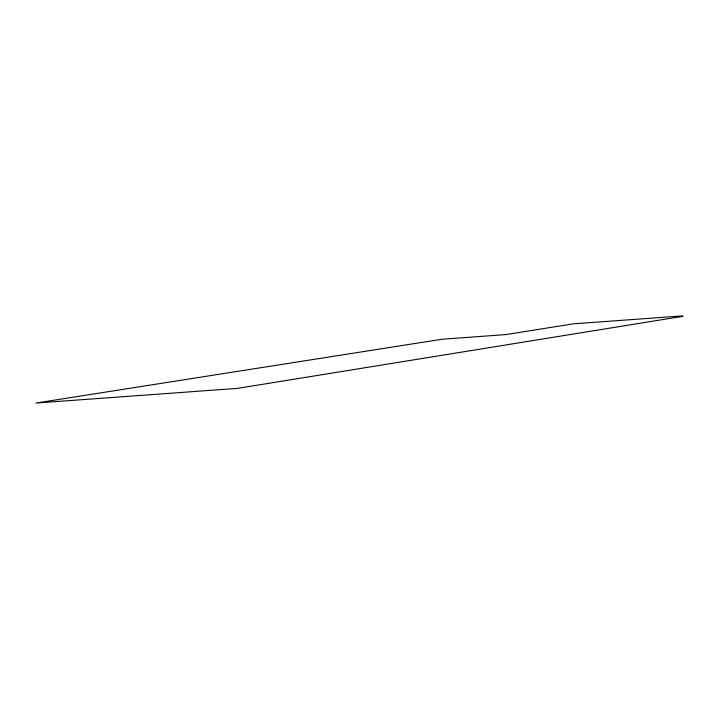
<?xml version="1.0" encoding="UTF-8"?>
<svg xmlns="http://www.w3.org/2000/svg" width="719" height="719" viewBox="0 0 719 719"><rect width="100%" height="100%" fill="white"/><g stroke="black" fill="none" stroke-linecap="round" stroke-linejoin="round"><path stroke-width="1.08" d="M678.826 316.971L237.486 388.377L35.95 403.044L442.122 339.233L505.727 334.605L573.25 323.847L680.21 316.063A12.6 0.53 -7.1 0 1 678.826 316.971"/></g></svg>
